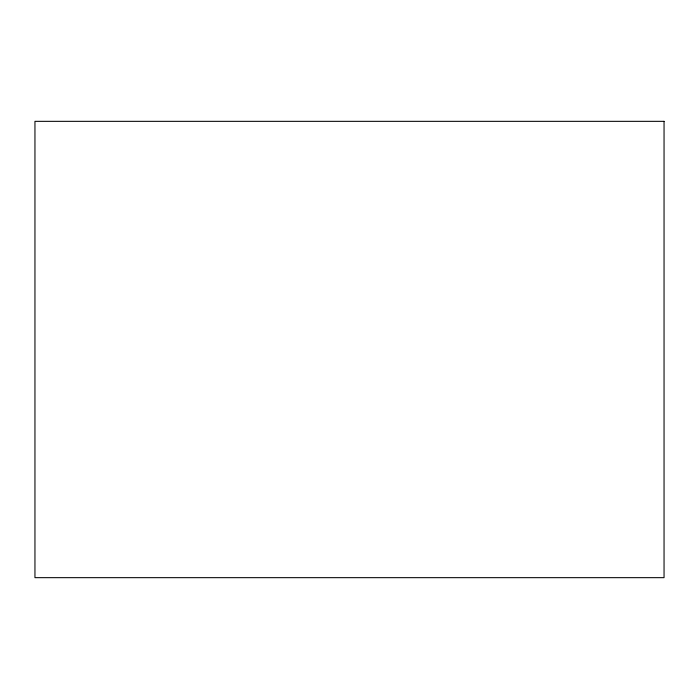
<?xml version="1.0" encoding="UTF-8"?>
<svg xmlns="http://www.w3.org/2000/svg" width="699" height="699" viewBox="0 0 699 699"><rect width="100%" height="100%" fill="white"/><g stroke="black" fill="none" stroke-linecap="round" stroke-linejoin="round"><path stroke-width="1.05" d="M664.05 121.338L34.95 121.338L34.95 577.662L664.05 577.662L664.05 121.338"/></g></svg>
